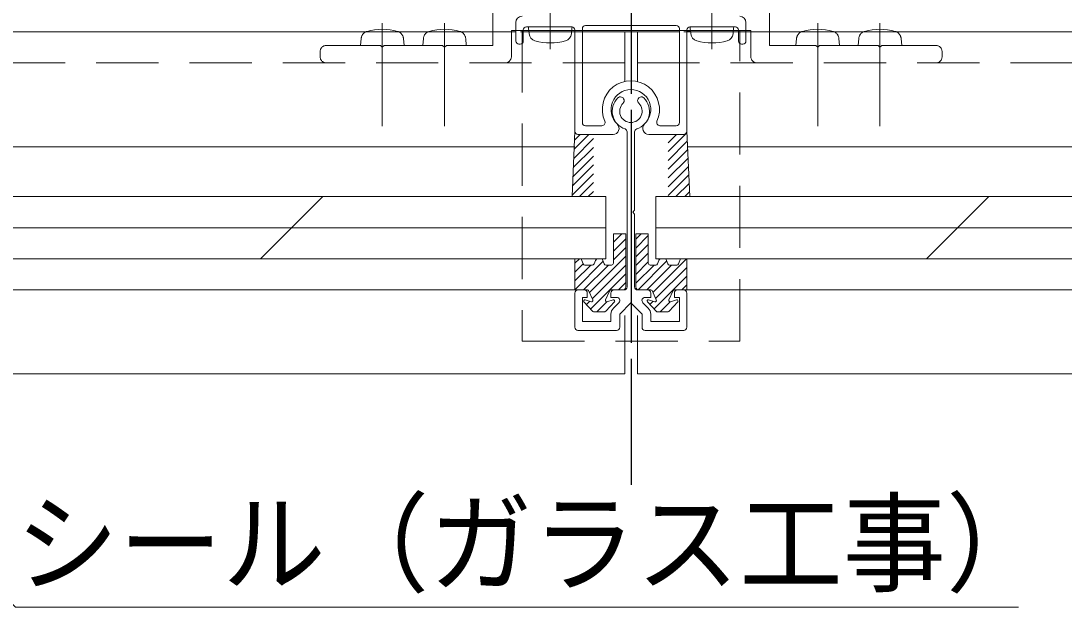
# Model space of a CAD drawing. Units: millimetres at full size, sheet at 1:5; details may follow other scales. Extents: x -1050 to 1050, y -742 to 742.
# Drawn here: x -100.1 to 67.6, y -374.3 to -280 of the extents above; entities that cross this region are included whole.
import ezdxf
from ezdxf.enums import TextEntityAlignment as Align

# ---------------------------------------------------------------- set-up
doc = ezdxf.new("R2010")
doc.units = ezdxf.units.MM
doc.header["$LTSCALE"] = 5
doc.linetypes.add('CHAIN1', pattern=[8, 5, -1, 1, -1])
doc.linetypes.add('DASHED2', pattern=[3, 2, -1])
doc.layers.add('0-0_通り芯', color=7, linetype='CHAIN1')
for name, color, linetype, lineweight in [('0-4_手摺部材', 92, 'Continuous', 20), ('0-7_ガラス', 6, 'Continuous', 20), ('0-8_その他', 11, 'Continuous', 20), ('0-9_文字', 3, 'Continuous', 20)]:
    doc.layers.add(name, color=color, linetype=linetype, lineweight=lineweight)
doc.styles.add('ＭＳ ゴシック', font='')
doc.styles.get('ＭＳ ゴシック').set_extended_font_data('MS Gothic')

msp = doc.modelspace()

# ---------------------------------------------------------------- linework, layer by layer
at = {"layer": '0-0_通り芯'}
for p in [(-1.98, -186.793), (-1.98, -214.355)]:
    msp.add_line(p, (-1.98, -354.61), dxfattribs=at)
at = {"layer": '0-0_通り芯', "linetype": 'Continuous'}
msp.add_line((7.59, -281.793), (7.02, -281.793), dxfattribs=at)
at = {"layer": '0-4_手摺部材'}
for p, q in [((-24.23, -281.793), (-24.23, -270.293)), ((20.27, -281.793), (20.27, -270.293)), ((-21.23, -281.593), (17.27, -281.593)), ((-21.23, -281.793), (-21.23, -281.593)), ((-20.521, -280.293), (-20.521, -283.293)), ((-19.321, -283.293), (-19.321, -281.493)), ((-18.821, -280.993), (-11.521, -280.993)), ((-11.48, -280.993), (-18.48, -280.993)), ((-11.021, -297.793), (-11.021, -281.493)), ((-9.821, -281.293), (-9.821, -296.393)), ((-9.321, -280.793), (5.279, -280.793)), ((5.779, -281.293), (5.779, -296.393)), ((6.979, -297.793), (6.979, -281.493)), ((14.779, -280.993), (7.479, -280.993)), ((14.52, -280.993), (7.52, -280.993)), ((15.279, -283.293), (15.279, -281.493)), ((16.479, -280.293), (16.479, -283.293)), ((17.27, -281.593), (17.27, -281.793)), ((-20.48, -281.793), (-157.757, -281.793)), ((5.82, -281.793), (-9.78, -281.793)), ((-9.78, -281.793), (-2.98, -281.793)), ((-2.98, -281.793), (-2.98, -289.803)), ((-0.98, -289.803), (-0.98, -281.793)), ((-0.98, -281.793), (5.82, -281.793)), ((16.52, -281.793), (145.52, -281.793)), ((-20.021, -283.793), (-19.821, -283.793)), ((15.979, -283.793), (15.779, -283.793)), ((-10.521, -298.293), (-4.891, -298.293)), ((-6.668, -296.893), (-9.321, -296.893)), ((-2.621, -297.898), (-2.621, -322.796)), ((-1.421, -297.898), (-1.421, -310.496)), ((6.479, -298.293), (0.85, -298.293)), ((2.627, -296.893), (5.279, -296.893)), ((-11.047, -300.293), (-161.32, -300.293)), ((7.006, -300.293), (145.52, -300.293)), ((-1.721, -310.796), (-1.421, -310.496)), ((-1.721, -310.796), (-1.421, -311.096)), ((-1.421, -311.096), (-1.421, -322.796)), ((-11.021, -323.296), (-165.749, -323.296)), ((-10.521, -323.296), (-9.521, -323.296)), ((-4.721, -323.296), (-3.121, -323.296)), ((0.679, -323.296), (-0.921, -323.296)), ((6.479, -323.296), (5.479, -323.296)), ((6.979, -323.296), (145.52, -323.296)), ((-11.021, -323.796), (-11.021, -329.296)), ((-9.821, -324.496), (-9.021, -324.496)), ((-9.021, -323.796), (-9.021, -324.496)), ((-5.221, -323.796), (-5.221, -324.496)), ((-5.221, -324.496), (-4.308, -324.496)), ((-4.811, -326.206), (-3.954, -325.349)), ((0.769, -326.206), (-0.087, -325.349)), ((1.179, -324.496), (0.266, -324.496)), ((1.179, -323.796), (1.179, -324.496)), ((4.979, -323.796), (4.979, -324.496)), ((5.779, -324.496), (4.979, -324.496)), ((6.979, -323.796), (6.979, -329.296)), ((-3.821, -327.196), (-2.021, -325.396)), ((-0.221, -327.196), (-2.021, -325.396)), ((-5.221, -327.196), (-5.221, -328.396)), ((-3.821, -327.196), (-3.821, -329.296)), ((-2.98, -336.793), (-2.98, -327.393)), ((-0.98, -336.793), (-0.98, -327.393)), ((-0.221, -327.196), (-0.221, -329.296)), ((1.179, -327.196), (1.179, -328.396)), ((-10.521, -329.796), (-4.321, -329.796)), ((6.479, -329.796), (0.279, -329.796)), ((-2.98, -336.793), (-168.348, -336.793)), ((145.52, -336.793), (-0.98, -336.793))]:
    msp.add_line(p, q, dxfattribs=at)
at = {"layer": '0-4_手摺部材', "linetype": 'CHAIN1'}
for p, q in [((-14.98, -271.993), (-14.98, -284.593)), ((11.02, -271.993), (11.02, -284.593)), ((-41.98, -280.393), (-41.98, -296.993)), ((-31.98, -280.393), (-31.98, -296.993)), ((28.02, -280.393), (28.02, -296.993)), ((38.02, -280.393), (38.02, -296.993))]:
    msp.add_line(p, q, dxfattribs=at)
at = {"layer": '0-4_手摺部材', "linetype": 'DASHED2'}
for p, q in [((-45.382, -282.874), (-45.48, -283.993)), ((-38.578, -282.874), (-38.48, -283.993)), ((-35.382, -282.874), (-35.48, -283.993)), ((-28.578, -282.874), (-28.48, -283.993)), ((-24.23, -283.993), (-24.23, -281.793)), ((-21.23, -285.793), (-21.23, -281.793)), ((-9.78, -281.793), (-20.48, -281.793)), ((16.52, -281.793), (5.82, -281.793)), ((17.27, -281.793), (17.27, -285.793)), ((20.27, -283.993), (20.27, -281.793)), ((24.618, -282.874), (24.52, -283.993)), ((31.422, -282.874), (31.52, -283.993)), ((34.618, -282.874), (34.52, -283.993)), ((41.422, -282.874), (41.52, -283.993)), ((-51.98, -285.793), (-51.98, -284.993)), ((-50.98, -283.993), (-42.28, -283.993)), ((-41.98, -284.293), (-42.28, -283.993)), ((-41.98, -284.293), (-41.68, -283.993)), ((-41.68, -283.993), (-32.28, -283.993)), ((-31.98, -284.293), (-32.28, -283.993)), ((-31.98, -284.293), (-31.68, -283.993)), ((-31.68, -283.993), (-24.23, -283.993)), ((27.72, -283.993), (20.27, -283.993)), ((28.02, -284.293), (27.72, -283.993)), ((28.02, -284.293), (28.32, -283.993)), ((37.72, -283.993), (28.32, -283.993)), ((38.02, -284.293), (37.72, -283.993)), ((38.02, -284.293), (38.32, -283.993)), ((47.02, -283.993), (38.32, -283.993)), ((48.02, -285.793), (48.02, -284.993)), ((-2.98, -286.793), (-158.72, -286.793)), ((-0.98, -286.793), (145.52, -286.793))]:
    msp.add_line(p, q, dxfattribs=at)
msp.add_lwpolyline([(-19.48, -281.543), (-19.48, -331.543), (15.52, -331.543), (15.52, -281.543)], dxfattribs=at)
at = {"layer": '0-4_手摺部材'}
for points in [[(-18.382, -282.112), (-18.462, -281.193), (-18.48, -280.993)], [(-11.578, -282.112), (-11.497, -281.193), (-11.48, -280.993)], [(7.618, -282.112), (7.538, -281.193), (7.52, -280.993)], [(14.422, -282.112), (14.503, -281.193), (14.52, -280.993)], [(-9.821, -324.496), (-9.821, -328.396), (-5.221, -328.396)], [(5.779, -324.496), (5.779, -328.396), (1.179, -328.396)]]:
    msp.add_lwpolyline(points, dxfattribs=at)
for centre, radius, start, end in [((-19.521, -280.293), 1, 90, 180), ((15.479, -280.293), 1, 0, 90), ((-44.087, -282.987), 1.3, 105.88085, 113.31036), ((-41.98, -290.393), 9, 74.11915, 105.88085), ((-39.873, -282.987), 1.3, 66.68964, 74.11915), ((-34.087, -282.987), 1.3, 105.88085, 113.31036), ((-31.98, -290.393), 9, 74.11915, 105.88085), ((-29.873, -282.987), 1.3, 66.68964, 74.11915), ((-18.821, -281.493), 0.5, 90, 180), ((-11.521, -281.493), 0.5, 0, 90), ((-9.321, -281.293), 0.5, 90, 180), ((5.279, -281.293), 0.5, 0, 90), ((7.479, -281.493), 0.5, 90, 180), ((14.779, -281.493), 0.5, 0, 90), ((25.913, -282.987), 1.3, 105.88085, 113.31036), ((28.02, -290.393), 9, 74.11915, 105.88085), ((30.127, -282.987), 1.3, 66.68964, 74.11915), ((35.913, -282.987), 1.3, 105.88085, 113.31036), ((38.02, -290.393), 9, 74.11915, 105.88085), ((40.127, -282.987), 1.3, 66.68964, 74.11915), ((-20.021, -283.293), 0.5, 180, 270), ((-19.821, -283.293), 0.5, 270, 360), ((-17.087, -281.999), 1.3, 185, 254.11915), ((-14.98, -274.593), 9, 254.11915, 285.88085), ((-12.873, -281.999), 1.3, 285.88085, 355), ((8.913, -281.999), 1.3, 185, 254.11915), ((11.02, -274.593), 9, 254.11915, 285.88085), ((13.127, -281.999), 1.3, 285.88085, 355), ((15.779, -283.293), 0.5, 180, 270), ((15.979, -283.293), 0.5, 270, 360), ((-2.021, -294.293), 4.6, 335.68426, 204.31574), ((-2.021, -294.293), 3.2, 313.47607, 226.52393), ((-2.021, -294.576), 3, 134.47751, 251.6823), ((-3.702, -292.863), 0.6, 314.4775, 134.47751), ((-2.021, -294.576), 1.8, 134.4775, 45.52249), ((-2.021, -294.576), 3, 288.31769, 45.52249), ((-0.339, -292.863), 0.6, 45.52249, 225.52249), ((-9.321, -296.393), 0.5, 180, 270), ((-6.668, -296.393), 0.5, 270, 24.31574), ((-4.891, -297.321), 0.972, 270, 46.52393), ((0.85, -297.321), 0.972, 133.47607, 270), ((2.627, -296.393), 0.5, 155.68426, 270), ((5.279, -296.393), 0.5, 270, 360), ((-10.521, -297.793), 0.5, 180, 270), ((-3.121, -297.898), 0.5, 0, 71.6823), ((-0.921, -297.898), 0.5, 108.31769, 180), ((6.479, -297.793), 0.5, 270, 360), ((-10.521, -323.796), 0.5, 90, 180), ((-9.521, -323.796), 0.5, 0, 90), ((-4.721, -323.796), 0.5, 90, 180), ((-3.121, -322.796), 0.5, 270, 360), ((-0.921, -322.796), 0.5, 180, 270), ((0.679, -323.796), 0.5, 0, 90), ((5.479, -323.796), 0.5, 90, 180), ((6.479, -323.796), 0.5, 0, 90), ((-4.308, -324.996), 0.5, 315, 90), ((0.266, -324.996), 0.5, 90, 225), ((-3.821, -327.196), 1.4, 135, 180), ((-0.221, -327.196), 1.4, 0, 45), ((-10.521, -329.296), 0.5, 180, 270), ((-4.321, -329.296), 0.5, 270, 360), ((0.279, -329.296), 0.5, 180, 270), ((6.479, -329.296), 0.5, 270, 360)]:
    msp.add_arc(centre, radius, start, end, dxfattribs=at)
at = {"layer": '0-4_手摺部材', "linetype": 'DASHED2'}
for centre, radius, start, end in [((-44.087, -282.987), 1.3, 113.31036, 175), ((-39.873, -282.987), 1.3, 5, 66.68964), ((-34.087, -282.987), 1.3, 113.31036, 175), ((-29.873, -282.987), 1.3, 5, 66.68964), ((25.913, -282.987), 1.3, 113.31036, 175), ((30.127, -282.987), 1.3, 5, 66.68964), ((35.913, -282.987), 1.3, 113.31036, 175), ((40.127, -282.987), 1.3, 5, 66.68964), ((-50.98, -284.993), 1, 90, 180), ((47.02, -284.993), 1, 0, 90), ((-50.98, -285.793), 1, 180, 270), ((-22.23, -285.793), 1, 270, 360), ((18.27, -285.793), 1, 180, 270), ((47.02, -285.793), 1, 270, 360)]:
    msp.add_arc(centre, radius, start, end, dxfattribs=at)
at = {"layer": '0-7_ガラス'}
for p, q in [((-6.021, -308.296), (-159.241, -308.296)), ((-61.564, -318.296), (-51.564, -308.296)), ((-6.021, -318.296), (-6.021, -308.296)), ((1.979, -318.296), (1.979, -308.296)), ((1.979, -308.296), (145.52, -308.296)), ((55.523, -308.296), (45.523, -318.296)), ((-6.021, -313.296), (-159.241, -313.296)), ((145.52, -313.296), (1.979, -313.296)), ((-6.021, -318.296), (-159.241, -318.296)), ((145.52, -318.296), (1.979, -318.296))]:
    msp.add_line(p, q, dxfattribs=at)
at = {"layer": '0-8_その他'}
for p, q in [((-11.021, -297.793), (-11.477, -308.296)), ((-11.146, -300.676), (-8.763, -298.293)), ((-11.082, -299.197), (-10.177, -298.293)), ((3.979, -301.05), (6.99, -298.04)), ((3.979, -299.636), (5.323, -298.293)), ((6.979, -297.793), (7.436, -308.296)), ((-11.21, -302.154), (-8.021, -298.965)), ((3.979, -302.465), (7.049, -299.395)), ((-11.339, -305.111), (-8.021, -301.793)), ((-11.274, -303.633), (-8.021, -300.379)), ((3.979, -303.879), (7.108, -300.75)), ((-11.403, -306.59), (-8.021, -303.207)), ((3.979, -305.293), (7.167, -302.105)), ((3.979, -306.707), (7.226, -303.461)), ((-11.467, -308.068), (-8.021, -304.621)), ((3.979, -308.121), (7.285, -304.816)), ((-10.281, -308.296), (-8.021, -306.036)), ((5.219, -308.296), (7.344, -306.171)), ((-8.866, -308.296), (-8.021, -307.45)), ((6.634, -308.296), (7.403, -307.527)), ((-2.821, -314.296), (-4.821, -314.296)), ((-4.821, -314.296), (-4.821, -318.996)), ((-4.821, -315.645), (-3.471, -314.296)), ((-4.821, -317.059), (-2.821, -315.059)), ((-2.821, -314.296), (-2.821, -322.796)), ((-1.221, -314.296), (0.779, -314.296)), ((-1.221, -314.296), (-1.221, -322.796)), ((-1.221, -315.146), (-0.37, -314.296)), ((-1.221, -316.56), (0.779, -314.56)), ((0.779, -314.296), (0.779, -318.996)), ((-4.821, -318.474), (-2.821, -316.474)), ((-1.221, -317.974), (0.779, -315.974)), ((-11.021, -318.296), (-11.021, -323.296)), ((-10.021, -318.296), (-11.021, -318.296)), ((-11.021, -319.017), (-10.299, -318.296)), ((-9.696, -319.107), (-10.021, -318.296)), ((-8.67, -323.738), (-2.821, -317.888)), ((-7.621, -318.296), (-7.945, -319.107)), ((-7.72, -318.545), (-7.471, -318.296)), ((-6.621, -318.296), (-7.621, -318.296)), ((-6.296, -319.107), (-6.621, -318.296)), ((-1.221, -319.388), (0.779, -317.388)), ((-0.864, -323.275), (3.732, -318.678)), ((1.521, -323.718), (6.943, -318.296)), ((2.255, -319.107), (2.579, -318.296)), ((2.499, -318.498), (2.701, -318.296)), ((2.579, -318.296), (3.579, -318.296)), ((3.579, -318.296), (3.904, -319.107)), ((5.655, -319.107), (5.979, -318.296)), ((5.979, -318.296), (6.979, -318.296)), ((6.979, -318.296), (6.979, -323.296)), ((-11.021, -323.259), (-6.46, -318.698)), ((-11.021, -320.431), (-9.696, -319.107)), ((-11.021, -321.845), (-8.471, -319.296)), ((-9.643, -323.296), (-5.643, -319.296)), ((-8.224, -319.296), (-9.417, -319.296)), ((-8.23, -324.711), (-2.821, -319.302)), ((-5.121, -319.296), (-6.017, -319.296)), ((-1.221, -320.803), (0.779, -318.803)), ((-1.221, -322.217), (1.701, -319.296)), ((0.529, -323.296), (4.529, -319.296)), ((1.079, -319.296), (1.976, -319.296)), ((1.961, -324.692), (6.979, -319.674)), ((4.183, -319.296), (5.376, -319.296)), ((-8.495, -326.391), (-2.821, -320.716)), ((1.691, -326.376), (6.979, -321.088)), ((-9, -323.296), (-11.021, -323.296)), ((-8.817, -323.413), (-8.138, -324.913)), ((-5.424, -323.413), (-6.103, -324.913)), ((-3.321, -323.296), (-5.242, -323.296)), ((-3.986, -323.296), (-2.821, -322.13)), ((-0.721, -323.296), (1.2, -323.296)), ((1.383, -323.413), (2.062, -324.913)), ((4.776, -323.413), (4.097, -324.913)), ((4.958, -323.296), (6.979, -323.296)), ((6.186, -323.296), (6.979, -322.502)), ((-8.18, -326.731), (-9.567, -325.231)), ((-9.365, -324.903), (-8.376, -325.188)), ((-9.175, -325.656), (-8.633, -325.114)), ((-7.486, -326.796), (-5.882, -325.192)), ((-6.061, -326.731), (-4.674, -325.231)), ((-4.876, -324.903), (-5.865, -325.188)), ((2.02, -326.731), (0.633, -325.231)), ((0.835, -324.903), (1.824, -325.188)), ((1.012, -325.641), (1.545, -325.108)), ((2.686, -326.796), (4.286, -325.195)), ((4.139, -326.731), (5.526, -325.231)), ((5.324, -324.903), (4.335, -325.188)), ((-8.033, -326.796), (-6.208, -326.796)), ((3.992, -326.796), (2.167, -326.796))]:
    msp.add_line(p, q, dxfattribs=at)
for centre, radius, start, end in [((-9.417, -318.996), 0.3, 201.80141, 270), ((-8.224, -318.996), 0.3, 270, 338.19859), ((-6.017, -318.996), 0.3, 201.80141, 270), ((-5.121, -318.996), 0.3, 270, 360), ((1.079, -318.996), 0.3, 180, 270), ((1.976, -318.996), 0.3, 270, 338.19859), ((4.183, -318.996), 0.3, 201.80141, 270), ((5.376, -318.996), 0.3, 270, 338.19859), ((-9, -323.496), 0.2, 24.35477, 90), ((-5.242, -323.496), 0.2, 90, 155.64523), ((-3.321, -322.796), 0.5, 270, 360), ((-0.721, -322.796), 0.5, 180, 270), ((1.2, -323.496), 0.2, 24.35477, 90), ((4.958, -323.496), 0.2, 90, 155.64523), ((-9.421, -325.096), 0.2, 73.96257, 222.76769), ((-8.321, -324.996), 0.2, 253.96257, 24.35477), ((-5.921, -324.996), 0.2, 155.64523, 286.03743), ((-4.821, -325.096), 0.2, 317.23231, 106.03743), ((0.779, -325.096), 0.2, 73.96257, 222.76769), ((1.879, -324.996), 0.2, 253.96257, 24.35477), ((4.279, -324.996), 0.2, 155.64523, 286.03743), ((5.379, -325.096), 0.2, 317.23231, 106.03743), ((-8.033, -326.596), 0.2, 222.76769, 270), ((-6.208, -326.596), 0.2, 270, 317.23231), ((2.167, -326.596), 0.2, 222.76769, 270), ((3.992, -326.596), 0.2, 270, 317.23231)]:
    msp.add_arc(centre, radius, start, end, dxfattribs=at)
at = {"layer": '0-9_文字'}
msp.add_lwpolyline([(-159.241, -316.019), (-100.967, -374.293), (60.283, -374.293)], dxfattribs=at)

# ---------------------------------------------------------------- texts
at = {"layer": '0-9_文字', "style": 'ＭＳ ゴシック', "width": 0.95}
msp.add_text('シール（ガラス工事）', height=12.83, dxfattribs=at).set_placement((-100.967, -374.293), align=Align.BOTTOM_LEFT)

doc.saveas('drawing.dxf')
